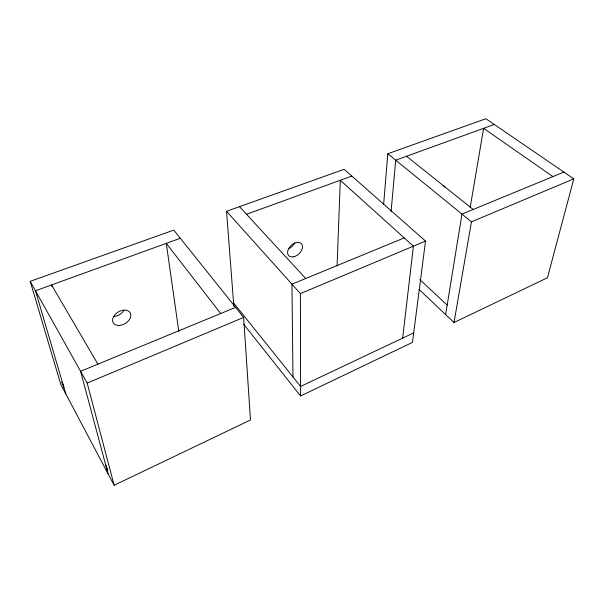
<?xml version="1.0" encoding="UTF-8"?>
<svg xmlns="http://www.w3.org/2000/svg" width="604" height="604" viewBox="0 0 604 604"><rect width="100%" height="100%" fill="white"/><g stroke="black" fill="none" stroke-linecap="round" stroke-linejoin="round"><path stroke-width="0.91" d="M337.092 265.843L340.301 180.279L413.4 246.183L402.657 338.127M383.646 204.326L387.791 153.741L485.895 118.731L573.8 178.867L547.443 277.764L454.004 322.513L418.972 289.301M391.06 211.883L395.718 160.188L494.268 124.462M233.831 306.356L226.545 211.279L344.159 169.309L425.526 241.087L412.472 342.4L300.603 395.975L243.601 324.137M445.646 314.593L461.969 214.088L563.879 172.08M470.176 207.527L483.608 128.32L552.909 176.602M454.004 322.513L471.467 221.811L573.8 178.867M114.141 485.269L250.471 419.984L243.654 317.417L173.786 230.109L30.2 281.343L60.762 384.37L114.141 485.269L87.187 383.079L30.2 281.343M413.695 332.902L300.588 386.447L233.567 302.891M87.187 383.079L243.654 317.417M300.603 395.975L300.407 293.597L425.526 241.087M235.628 307.383L80.589 371.294L108.04 473.732M404.212 237.901L291.951 284.174L292.985 376.971M180.324 238.27L35.485 290.781L65.776 393.853M246.523 214.269L351.845 176.089M406.522 156.27L473.189 209.467M387.791 153.741L471.467 221.811M419.818 279.546L447.186 305.133M239.501 206.659L305.722 278.497M226.545 211.279L300.407 293.597M220.702 313.536L166.289 243.359L178.799 331.279M97.901 364.159L51.551 284.952L52.05 286.764M62.959 384.265L61.872 382.211L63.971 387.715M105.511 464.302L107.723 470.154L106.417 467.7M123.963 310.267A9.739 6.772 -30.4 0 1 114.005 316.534M294.714 242.793A8.637 5.761 -43.3 0 1 288.576 248.78M443.215 185.987A8.109 4.749 -50.4 0 1 445.291 187.331M119.554 325.435A9.845 6.757 -30.8 0 0 130.464 313.355A9.845 6.757 -30.8 0 0 115.077 314.548A9.845 6.757 -30.8 0 0 119.554 325.435M293.461 256.813A8.72 5.73 -43.3 0 0 302.143 244.862A8.72 5.73 -43.3 0 0 289.505 247.3A8.72 5.73 -43.3 0 0 293.461 256.813"/></g></svg>
